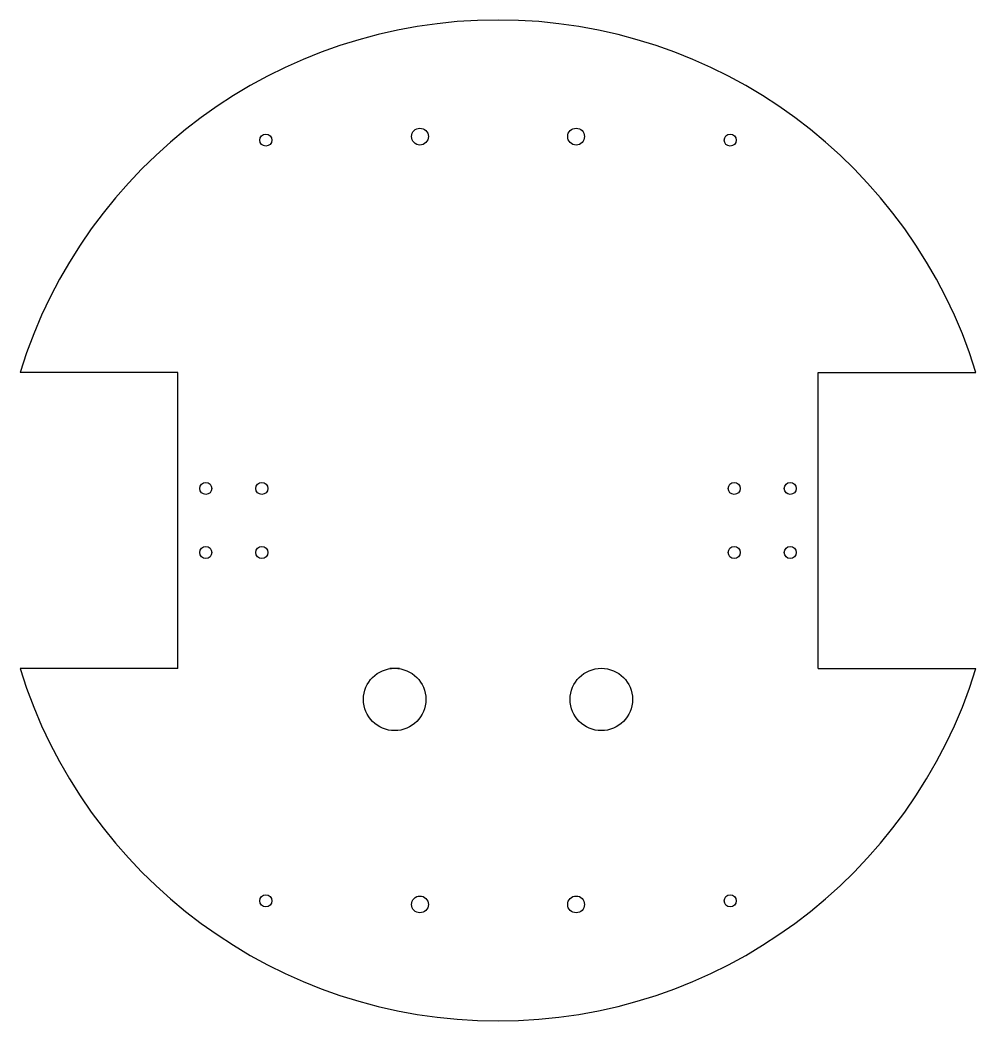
# Model space of a CAD drawing. Header units: centimetres. Extents: x -646 to 21450, y -3979 to 944.
# Drawn here: x -645.9 to -407.1, y -195.4 to 54.6 of the extents above; entities that cross this region are included whole.
import ezdxf

# ---------------------------------------------------------------- set-up
doc = ezdxf.new("R2010")
doc.units = ezdxf.units.CM
doc.header["$MEASUREMENT"] = 0
doc.layers.get('0').update_dxf_attribs({"linetype": 'CONTINUOUS'})

msp = doc.modelspace()

# ---------------------------------------------------------------- linework, layer by layer
at = {"linetype": 'ByBlock'}
for p, q in [((-606.5, -33.42), (-645.9, -33.42)), ((-606.5, -107.42), (-606.5, -33.42)), ((-446.5, -107.42), (-446.5, -33.42)), ((-446.5, -33.42), (-407.11, -33.42)), ((-606.5, -107.42), (-645.9, -107.42)), ((-551.12, -107.42), (-553.52, -107.42)), ((-446.5, -107.42), (-407.11, -107.42))]:
    msp.add_line(p, q, dxfattribs=at)
for centre, radius in [((-546, 25.46), 2.1), ((-507, 25.46), 2.1), ((-584.5, 24.58), 1.5), ((-468.5, 24.58), 1.5), ((-599.5, -62.42), 1.5), ((-585.5, -62.42), 1.5), ((-467.5, -62.42), 1.5), ((-453.5, -62.42), 1.5), ((-599.5, -78.42), 1.5), ((-585.5, -78.42), 1.5), ((-467.5, -78.42), 1.5), ((-453.5, -78.42), 1.5), ((-552.32, -115.12), 7.79), ((-500.69, -115.12), 7.79), ((-584.5, -165.42), 1.5), ((-546, -166.31), 2.1), ((-507, -166.31), 2.1), ((-468.5, -165.42), 1.5)]:
    msp.add_circle(centre, radius, dxfattribs=at)
for start, end in [(17.2175, 162.7825), (197.2175, 342.7825)]:
    msp.add_arc((-526.5, -70.42), 125, start, end, dxfattribs=at)

doc.saveas('drawing.dxf')
